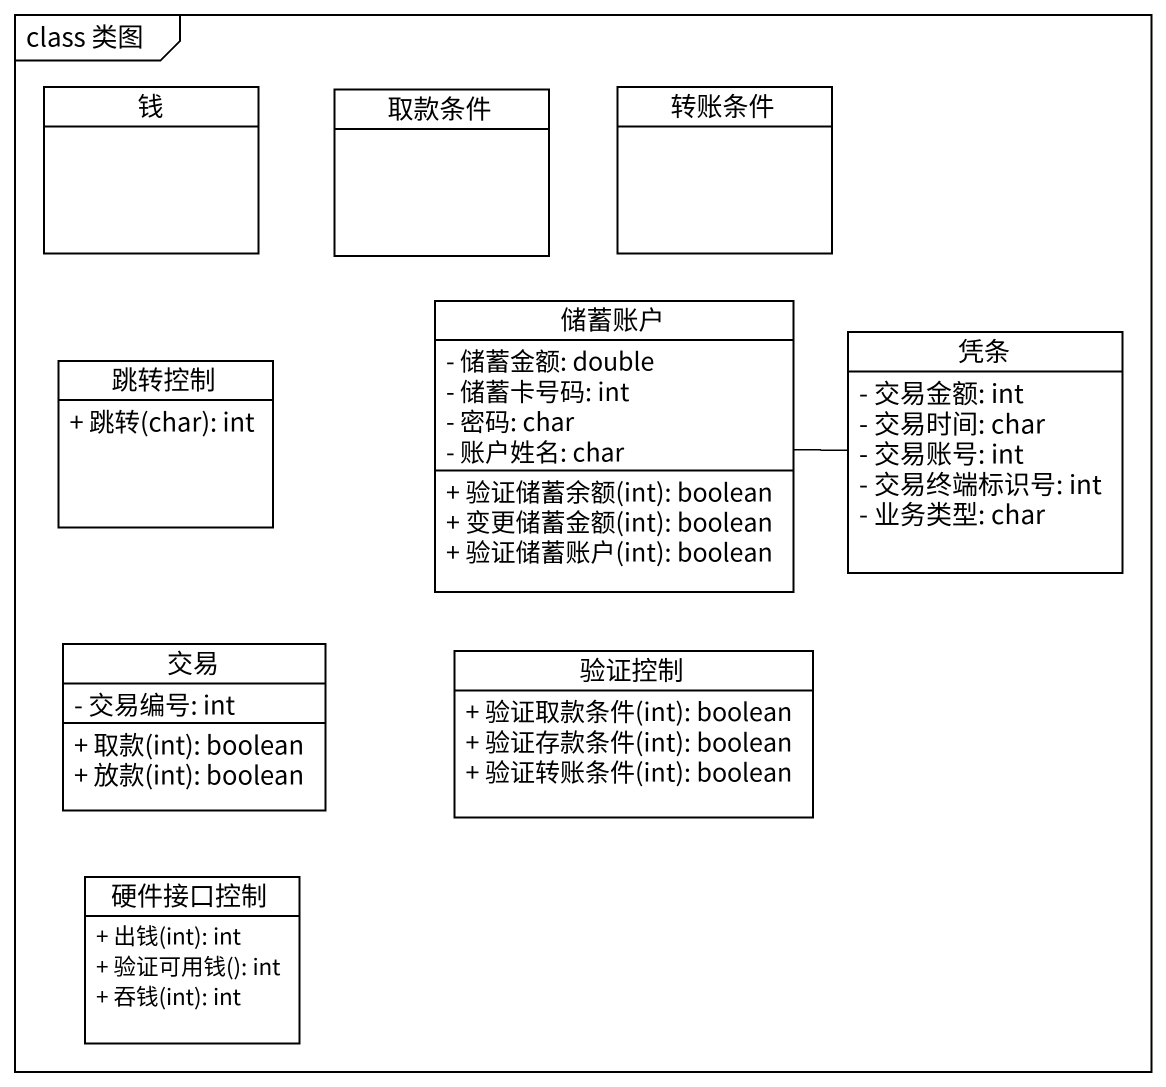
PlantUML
@startuml
mainframe class 类图
hide circle
hide empty members
skinparam classAttributeIconSize 0
class 钱
class 取款条件
class 转账条件
class 跳转控制 {
  + 跳转(char): int
}
class 储蓄账户 {
  - 储蓄金额: double
  - 储蓄卡号码: int
  - 密码: char
  - 账户姓名: char
  + 验证储蓄余额(int): boolean
  + 变更储蓄金额(int): boolean
  + 验证储蓄账户(int): boolean
}
class 凭条 {
  - 交易金额: int
  - 交易时间: char
  - 交易账号: int
  - 交易终端标识号: int
  - 业务类型: char
}
class 交易 {
  - 交易编号: int
  + 取款(int): boolean
  + 放款(int): boolean
}
class 验证控制 {
  + 验证取款条件(int): boolean
  + 验证存款条件(int): boolean
  + 验证转账条件(int): boolean
}
class 硬件接口控制 {
  + 出钱(int): int
  + 验证可用钱(): int
  + 吞钱(int): int
}
储蓄账户 -right- 凭条
@enduml
